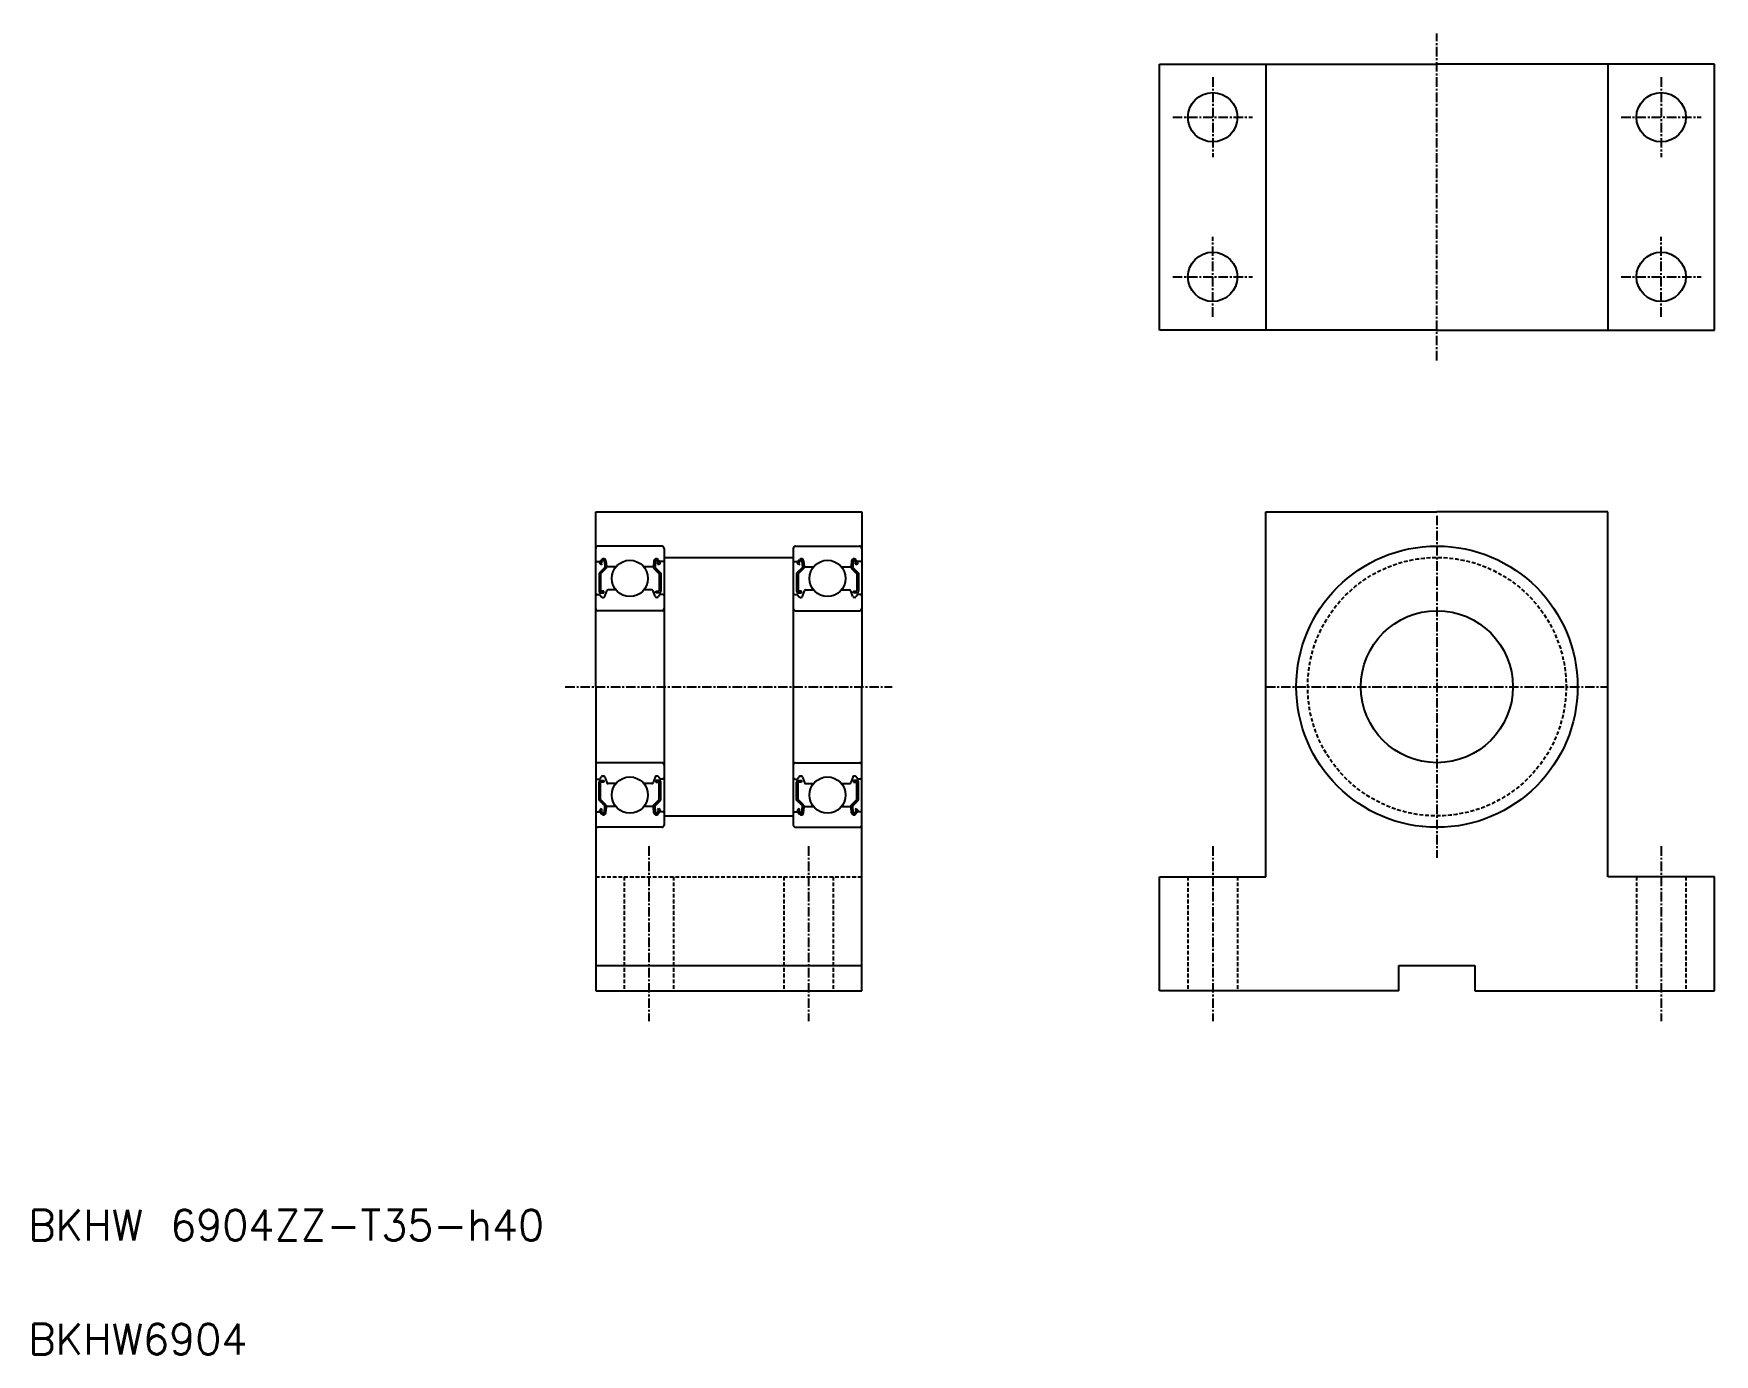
# Model space of a CAD drawing. Extents: x 11 to 232, y 10 to 184.
import ezdxf

# ---------------------------------------------------------------- set-up
doc = ezdxf.new("R2010")
doc.units = 0
doc.linetypes.add('CENTER', pattern=[2, 1.25, -0.25, 0.25, -0.25])
doc.linetypes.add('DASHED', pattern=[0.75, 0.5, -0.25])
doc.layers.get('0').update_dxf_attribs({"linetype": 'CONTINUOUS'})
doc.layers.add('CENTER', color=1, linetype='CENTER')
doc.styles.get("Standard").update_dxf_attribs({"font": 'txt.shx', "width": 0.7, "bigfont": 'bigfont.shx'})

msp = doc.modelspace()

# ---------------------------------------------------------------- linework, layer by layer
at = {"color": 7, "linetype": 'CONTINUOUS'}
for p, q in [((158.8, 179.76), (195.3, 179.76)), ((158.8, 144.76), (158.8, 179.76)), ((172.8, 179.76), (172.8, 144.76)), ((231.8, 179.76), (195.3, 179.76)), ((217.8, 179.76), (217.8, 144.76)), ((231.8, 144.76), (231.8, 179.76)), ((195.3, 144.76), (158.8, 144.76)), ((195.3, 144.76), (231.8, 144.76)), ((84.63, 97.84), (84.63, 120.84)), ((84.63, 120.84), (119.63, 120.84)), ((119.63, 120.84), (119.63, 97.84)), ((172.8, 72.84), (172.8, 120.84)), ((172.8, 120.84), (195.3, 120.84)), ((217.8, 120.84), (195.3, 120.84)), ((217.8, 72.84), (217.8, 120.84)), ((93.33, 116.34), (84.93, 116.34)), ((93.63, 116.04), (93.63, 79.64)), ((110.63, 116.04), (110.63, 79.64)), ((110.93, 116.34), (119.33, 116.34)), ((84.73, 114.29), (85.19, 114.29)), ((85.82, 113.52), (85.07, 112.77)), ((85.07, 112.77), (85.07, 110.39)), ((85.19, 114.29), (85.44, 114.58)), ((85.37, 113.88), (85.22, 114)), ((86.02, 113.44), (85.27, 112.69)), ((85.35, 114.16), (85.59, 114.45)), ((85.5, 114.03), (85.35, 114.16)), ((85.37, 113.88), (85.5, 114.03)), ((85.77, 114.39), (85.82, 113.52)), ((85.97, 114.41), (86.04, 113.68)), ((86.02, 113.91), (86.02, 113.44)), ((87.29, 113.59), (86.14, 113.59)), ((92.13, 113.59), (90.98, 113.59)), ((92.3, 114.42), (92.23, 113.68)), ((92.25, 113.91), (92.25, 113.44)), ((92.25, 113.44), (93, 112.69)), ((92.49, 114.4), (92.45, 113.52)), ((92.45, 113.52), (93.2, 112.77)), ((92.92, 114.16), (92.67, 114.46)), ((92.77, 114.03), (92.92, 114.16)), ((92.9, 113.88), (92.77, 114.03)), ((93.07, 114.29), (92.82, 114.58)), ((92.9, 113.88), (93.05, 114)), ((93.53, 114.29), (93.07, 114.29)), ((93.2, 112.77), (93.2, 110.39)), ((93.63, 114.84), (110.63, 114.84)), ((110.73, 114.29), (111.19, 114.29)), ((111.82, 113.52), (111.07, 112.77)), ((111.07, 112.77), (111.07, 110.39)), ((111.19, 114.29), (111.44, 114.58)), ((111.37, 113.88), (111.22, 114)), ((112.02, 113.44), (111.27, 112.69)), ((111.35, 114.16), (111.6, 114.46)), ((111.5, 114.03), (111.35, 114.16)), ((111.37, 113.88), (111.5, 114.03)), ((111.77, 114.4), (111.82, 113.52)), ((111.97, 114.42), (112.04, 113.68)), ((112.02, 113.91), (112.02, 113.44)), ((112.14, 113.59), (113.29, 113.59)), ((116.98, 113.59), (118.13, 113.59)), ((118.3, 114.41), (118.23, 113.68)), ((118.25, 113.91), (118.25, 113.44)), ((118.25, 113.44), (119, 112.69)), ((118.49, 114.39), (118.45, 113.52)), ((118.45, 113.52), (119.2, 112.77)), ((118.92, 114.16), (118.68, 114.45)), ((118.77, 114.03), (118.92, 114.16)), ((118.9, 113.88), (118.77, 114.03)), ((119.07, 114.29), (118.83, 114.58)), ((118.9, 113.88), (119.05, 114)), ((119.53, 114.29), (119.07, 114.29)), ((119.2, 112.77), (119.2, 110.39)), ((85.27, 112.69), (85.27, 110.39)), ((87.29, 110.59), (86.27, 110.59)), ((92, 110.59), (90.98, 110.59)), ((93, 112.69), (93, 110.39)), ((111.27, 112.69), (111.27, 110.39)), ((112.27, 110.59), (113.29, 110.59)), ((116.98, 110.59), (118, 110.59)), ((119, 112.69), (119, 110.39)), ((84.83, 109.99), (85.13, 109.99)), ((85.13, 109.99), (85.41, 109.66)), ((85.72, 110.39), (85.27, 110.39)), ((85.27, 110.19), (85.72, 110.19)), ((85.56, 109.59), (85.63, 109.59)), ((85.72, 110.19), (85.72, 110.39)), ((85.82, 109.72), (86.08, 110.45)), ((92.45, 109.72), (92.18, 110.45)), ((92.55, 110.39), (93, 110.39)), ((92.55, 110.19), (92.55, 110.39)), ((93, 110.19), (92.55, 110.19)), ((92.71, 109.59), (92.64, 109.59)), ((93.13, 109.99), (92.86, 109.66)), ((93.43, 109.99), (93.13, 109.99)), ((110.83, 109.99), (111.13, 109.99)), ((111.13, 109.99), (111.41, 109.66)), ((111.72, 110.39), (111.27, 110.39)), ((111.27, 110.19), (111.72, 110.19)), ((111.56, 109.59), (111.63, 109.59)), ((111.72, 110.19), (111.72, 110.39)), ((111.82, 109.72), (112.08, 110.45)), ((118.45, 109.72), (118.18, 110.45)), ((118.55, 110.39), (119, 110.39)), ((118.55, 110.19), (118.55, 110.39)), ((119, 110.19), (118.55, 110.19)), ((118.71, 109.59), (118.64, 109.59)), ((119.13, 109.99), (118.86, 109.66)), ((119.43, 109.99), (119.13, 109.99)), ((93.33, 107.84), (84.93, 107.84)), ((110.93, 107.84), (119.33, 107.84)), ((84.63, 97.84), (84.63, 57.84)), ((119.63, 57.84), (119.63, 97.84)), ((93.33, 87.84), (84.93, 87.84)), ((110.93, 87.84), (119.33, 87.84)), ((84.83, 85.69), (85.13, 85.69)), ((85.07, 82.9), (85.07, 85.29)), ((85.13, 85.69), (85.41, 86.02)), ((85.27, 85.49), (85.72, 85.49)), ((85.72, 85.29), (85.27, 85.29)), ((85.27, 82.99), (85.27, 85.29)), ((85.56, 86.09), (85.63, 86.09)), ((85.72, 85.49), (85.72, 85.29)), ((85.82, 85.95), (86.08, 85.22)), ((87.29, 85.09), (86.27, 85.09)), ((92, 85.09), (90.98, 85.09)), ((92.45, 85.95), (92.18, 85.22)), ((93, 85.49), (92.55, 85.49)), ((92.55, 85.49), (92.55, 85.29)), ((92.55, 85.29), (93, 85.29)), ((92.71, 86.09), (92.64, 86.09)), ((93.13, 85.69), (92.86, 86.02)), ((93, 82.99), (93, 85.29)), ((93.43, 85.69), (93.13, 85.69)), ((93.2, 82.9), (93.2, 85.29)), ((110.83, 85.69), (111.13, 85.69)), ((111.07, 82.9), (111.07, 85.29)), ((111.13, 85.69), (111.41, 86.02)), ((111.27, 85.49), (111.72, 85.49)), ((111.72, 85.29), (111.27, 85.29)), ((111.27, 82.99), (111.27, 85.29)), ((111.56, 86.09), (111.63, 86.09)), ((111.72, 85.49), (111.72, 85.29)), ((111.82, 85.95), (112.08, 85.22)), ((112.27, 85.09), (113.29, 85.09)), ((116.98, 85.09), (118, 85.09)), ((118.45, 85.95), (118.18, 85.22)), ((119, 85.49), (118.55, 85.49)), ((118.55, 85.49), (118.55, 85.29)), ((118.55, 85.29), (119, 85.29)), ((118.71, 86.09), (118.64, 86.09)), ((119.13, 85.69), (118.86, 86.02)), ((119, 82.99), (119, 85.29)), ((119.43, 85.69), (119.13, 85.69)), ((119.2, 82.9), (119.2, 85.29)), ((85.82, 82.15), (85.07, 82.9)), ((86.02, 82.24), (85.27, 82.99)), ((85.77, 81.28), (85.82, 82.15)), ((85.97, 81.26), (86.04, 82)), ((86.02, 81.77), (86.02, 82.24)), ((87.29, 82.09), (86.14, 82.09)), ((92.13, 82.09), (90.98, 82.09)), ((92.3, 81.26), (92.23, 82)), ((92.25, 82.24), (93, 82.99)), ((92.25, 81.77), (92.25, 82.24)), ((92.45, 82.15), (93.2, 82.9)), ((92.49, 81.28), (92.45, 82.15)), ((111.82, 82.15), (111.07, 82.9)), ((112.02, 82.24), (111.27, 82.99)), ((111.77, 81.28), (111.82, 82.15)), ((111.97, 81.26), (112.04, 82)), ((112.02, 81.77), (112.02, 82.24)), ((112.14, 82.09), (113.29, 82.09)), ((116.98, 82.09), (118.13, 82.09)), ((118.3, 81.26), (118.23, 82)), ((118.25, 82.24), (119, 82.99)), ((118.25, 81.77), (118.25, 82.24)), ((118.45, 82.15), (119.2, 82.9)), ((118.49, 81.28), (118.45, 82.15)), ((84.73, 81.39), (85.19, 81.39)), ((85.19, 81.39), (85.44, 81.09)), ((85.37, 81.8), (85.22, 81.67)), ((85.5, 81.64), (85.35, 81.52)), ((85.35, 81.52), (85.59, 81.22)), ((85.37, 81.8), (85.5, 81.64)), ((92.92, 81.52), (92.67, 81.22)), ((92.9, 81.8), (92.77, 81.64)), ((92.77, 81.64), (92.92, 81.52)), ((93.07, 81.39), (92.82, 81.09)), ((92.9, 81.8), (93.05, 81.67)), ((93.53, 81.39), (93.07, 81.39)), ((93.63, 80.84), (110.63, 80.84)), ((110.73, 81.39), (111.19, 81.39)), ((111.19, 81.39), (111.44, 81.09)), ((111.37, 81.8), (111.22, 81.67)), ((111.5, 81.64), (111.35, 81.52)), ((111.35, 81.52), (111.6, 81.22)), ((111.37, 81.8), (111.5, 81.64)), ((118.92, 81.52), (118.68, 81.22)), ((118.9, 81.8), (118.77, 81.64)), ((118.77, 81.64), (118.92, 81.52)), ((119.07, 81.39), (118.83, 81.09)), ((118.9, 81.8), (119.05, 81.67)), ((119.53, 81.39), (119.07, 81.39)), ((93.33, 79.34), (84.93, 79.34)), ((110.93, 79.34), (119.33, 79.34)), ((158.8, 57.84), (158.8, 72.84)), ((158.8, 72.84), (172.8, 72.84)), ((231.8, 72.84), (217.8, 72.84)), ((231.8, 57.84), (231.8, 72.84)), ((84.63, 61.14), (119.63, 61.14)), ((190.3, 61.14), (200.3, 61.14)), ((190.3, 57.84), (190.3, 61.14)), ((200.3, 61.14), (200.3, 57.84)), ((84.63, 57.84), (119.63, 57.84)), ((190.3, 57.84), (158.8, 57.84)), ((200.3, 57.84), (231.8, 57.84))]:
    msp.add_line(p, q, dxfattribs=at)
at = {"color": 3, "linetype": 'DASHED'}
for p, q in [((84.63, 72.84), (119.63, 72.84)), ((88.38, 72.84), (88.38, 57.84)), ((94.88, 72.84), (94.88, 57.84)), ((109.38, 72.84), (109.38, 57.84)), ((115.88, 72.84), (115.88, 57.84)), ((162.55, 72.84), (162.55, 57.84)), ((169.05, 72.84), (169.05, 57.84)), ((221.55, 72.84), (221.55, 57.84)), ((228.05, 72.84), (228.05, 57.84))]:
    msp.add_line(p, q, dxfattribs=at)
at = {"color": 7, "linetype": 'CONTINUOUS'}
for centre, radius in [((165.8, 172.76), 3.25), ((224.8, 172.76), 3.25), ((165.8, 151.76), 3.25), ((224.8, 151.76), 3.25), ((195.3, 97.84), 18.5), ((89.13, 112.09), 2.38), ((115.13, 112.09), 2.38), ((195.3, 97.84), 10), ((89.13, 83.59), 2.38), ((115.13, 83.59), 2.38)]:
    msp.add_circle(centre, radius, dxfattribs=at)
at = {"color": 3, "linetype": 'DASHED'}
msp.add_circle((195.3, 97.84), 17, dxfattribs=at)
at = {"color": 7, "linetype": 'CONTINUOUS'}
for centre, radius, start, end in [((84.93, 116.04), 0.3, 90, 180), ((93.33, 116.04), 0.3, 0, 90), ((110.93, 116.04), 0.3, 90, 180), ((119.33, 116.04), 0.3, 0, 90), ((84.73, 114.39), 0.1, 180.0087, 270.0005), ((85.35, 114.16), 0.2, 139.8682, 230.0862), ((85.67, 114.38), 0.303, 4.9207, 139.9541), ((85.67, 114.38), 0.103, 4.9952, 140.126), ((86.14, 113.69), 0.1, 185.1443, 270.0005), ((92.13, 113.69), 0.1, 270.0005, 355.0033), ((92.6, 114.39), 0.3, 39.999, 175.0033), ((92.59, 114.39), 0.1, 39.9988, 177.1801), ((92.92, 114.16), 0.2, 309.9199, 39.999), ((93.53, 114.39), 0.1, 270, 0), ((110.73, 114.39), 0.1, 180, 270), ((111.35, 114.16), 0.2, 140.001, 230.0801), ((111.67, 114.39), 0.3, 4.9967, 140.001), ((111.67, 114.39), 0.1, 2.8199, 140.0012), ((112.14, 113.69), 0.1, 184.9967, 269.9995), ((118.13, 113.69), 0.1, 269.9995, 354.8557), ((118.6, 114.38), 0.303, 40.0459, 175.0793), ((118.6, 114.38), 0.103, 39.874, 175.0048), ((118.92, 114.16), 0.2, 309.9138, 40.1318), ((119.53, 114.39), 0.1, 269.9995, 359.9913), ((86.27, 110.39), 0.2, 89.9998, 160.1155), ((92, 110.39), 0.2, 20.0081, 90), ((112.27, 110.39), 0.2, 90, 159.9919), ((118, 110.39), 0.2, 19.8845, 90.0002), ((84.83, 109.79), 0.2, 89.9998, 180.0044), ((85.27, 110.39), 0.2, 180.0044, 270.0002), ((85.56, 109.79), 0.2, 220.1384, 270.0002), ((85.63, 109.79), 0.2, 270.0002, 340.1117), ((92.64, 109.79), 0.2, 200.0081, 270), ((92.71, 109.79), 0.2, 270, 320.0079), ((93, 110.39), 0.2, 270, 0), ((93.43, 109.79), 0.2, 0, 90), ((110.83, 109.79), 0.2, 90, 180), ((111.27, 110.39), 0.2, 180, 270), ((111.56, 109.79), 0.2, 219.9921, 270), ((111.63, 109.79), 0.2, 270, 339.9919), ((118.64, 109.79), 0.2, 199.8883, 269.9998), ((118.71, 109.79), 0.2, 269.9998, 319.8616), ((119, 110.39), 0.2, 269.9998, 359.9956), ((119.43, 109.79), 0.2, 359.9956, 90.0002), ((84.93, 108.14), 0.3, 180, 270), ((93.33, 108.14), 0.3, 270, 0), ((110.93, 108.14), 0.3, 180, 270), ((119.33, 108.14), 0.3, 270, 0), ((84.93, 87.54), 0.3, 90, 180), ((93.33, 87.54), 0.3, 0, 90), ((110.93, 87.54), 0.3, 90, 180), ((119.33, 87.54), 0.3, 0, 90), ((84.83, 85.89), 0.2, 179.9956, 270.0002), ((85.27, 85.29), 0.2, 89.9998, 179.9956), ((85.56, 85.89), 0.2, 89.9998, 139.8616), ((85.63, 85.89), 0.2, 19.8883, 89.9998), ((86.27, 85.29), 0.2, 199.8845, 270.0002), ((92, 85.29), 0.2, 270, 339.9919), ((92.64, 85.89), 0.2, 90, 159.9919), ((92.71, 85.89), 0.2, 39.9921, 90), ((93, 85.29), 0.2, 0, 90), ((93.43, 85.89), 0.2, 270, 0), ((110.83, 85.89), 0.2, 180, 270), ((111.27, 85.29), 0.2, 90, 180), ((111.56, 85.89), 0.2, 90, 140.0079), ((111.63, 85.89), 0.2, 20.0081, 90), ((112.27, 85.29), 0.2, 200.0081, 270), ((118, 85.29), 0.2, 269.9998, 340.1155), ((118.64, 85.89), 0.2, 90.0002, 160.1117), ((118.71, 85.89), 0.2, 40.1384, 90.0002), ((119, 85.29), 0.2, 0.0044, 90.0002), ((119.43, 85.89), 0.2, 269.9998, 0.0044), ((86.14, 81.99), 0.1, 89.9995, 174.8557), ((92.13, 81.99), 0.1, 4.9967, 89.9995), ((112.14, 81.99), 0.1, 90.0005, 175.0033), ((118.13, 81.99), 0.1, 5.1443, 90.0005), ((84.73, 81.29), 0.1, 89.9995, 179.9913), ((84.93, 79.64), 0.3, 180, 270), ((85.35, 81.52), 0.2, 129.9138, 220.1318), ((85.67, 81.29), 0.303, 220.0459, 355.0793), ((85.67, 81.29), 0.103, 219.874, 355.0048), ((92.6, 81.28), 0.3, 184.9967, 320.001), ((92.59, 81.28), 0.1, 182.8199, 320.0012), ((92.92, 81.52), 0.2, 320.001, 50.0801), ((93.33, 79.64), 0.3, 270, 0), ((93.53, 81.29), 0.1, 0, 90), ((110.73, 81.29), 0.1, 90, 180), ((110.93, 79.64), 0.3, 180, 270), ((111.35, 81.52), 0.2, 129.9199, 219.999), ((111.67, 81.28), 0.3, 219.999, 355.0033), ((111.67, 81.28), 0.1, 219.9988, 357.1801), ((118.6, 81.29), 0.303, 184.9207, 319.9541), ((118.6, 81.29), 0.103, 184.9952, 320.126), ((118.92, 81.52), 0.2, 319.8682, 50.0862), ((119.33, 79.64), 0.3, 270, 0), ((119.53, 81.29), 0.1, 0.0087, 90.0005)]:
    msp.add_arc(centre, radius, start, end, dxfattribs=at)
at = {"layer": 'CENTER', "color": 1, "linetype": 'CENTER'}
for p, q in [((195.3, 140.76), (195.3, 183.76)), ((165.8, 178.01), (165.8, 167.51)), ((224.8, 178.01), (224.8, 167.51)), ((160.55, 172.76), (171.05, 172.76)), ((219.55, 172.76), (230.05, 172.76)), ((165.8, 146.51), (165.8, 157.01)), ((224.8, 146.51), (224.8, 157.01)), ((160.55, 151.76), (171.05, 151.76)), ((219.55, 151.76), (230.05, 151.76)), ((195.3, 120.34), (195.3, 75.34)), ((80.63, 97.84), (123.63, 97.84)), ((172.8, 97.84), (217.8, 97.84)), ((91.63, 76.84), (91.63, 53.84)), ((112.63, 76.84), (112.63, 53.84)), ((165.8, 76.84), (165.8, 53.84)), ((224.8, 76.84), (224.8, 53.84))]:
    msp.add_line(p, q, dxfattribs=at)

# ---------------------------------------------------------------- texts
at = {"color": 7, "linetype": 'CONTINUOUS'}
for s, p in [('BKHW 6904ZZ-T35-h40', (10, 25)), ('BKHW6904', (10, 10))]:
    msp.add_text(s, height=4, dxfattribs=at).set_placement(p)

doc.saveas('drawing.dxf')
